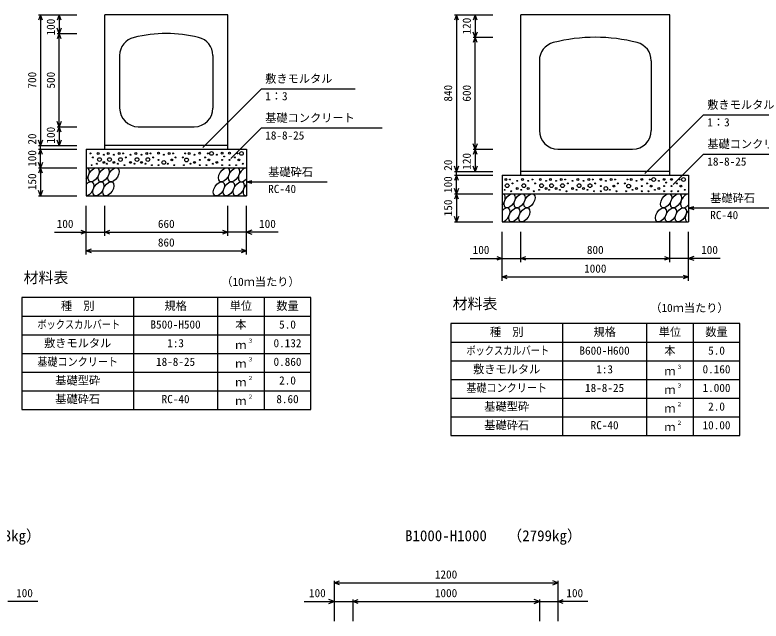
# Model space of a CAD drawing. Units: millimetres, scale not verified. Extents: x -8390 to 25210, y 0 to 11880.
# Drawn here: x 13696 to 17696, y 3395 to 6646 of the extents above; entities that cross this region are included whole.
import ezdxf
from ezdxf.enums import TextEntityAlignment as Align

# ---------------------------------------------------------------- set-up
doc = ezdxf.new("R2010")
doc.units = ezdxf.units.MM
doc.header["$LTSCALE"] = 20
for name, color, linetype, lineweight in [('DIM', 7, 'Continuous', 25), ('HATCH', 6, 'Continuous', 25), ('HYO', 3, 'Continuous', 25), ('HYO2', 4, 'Continuous', 25), ('OUTLINE', 3, 'Continuous', 25), ('TXT', 7, 'Continuous', 25)]:
    doc.layers.add(name, color=color, linetype=linetype, lineweight=lineweight)
doc.styles.add('ＭＳ ゴシック', font='')
doc.styles.get('ＭＳ ゴシック').set_extended_font_data('MS Gothic')

msp = doc.modelspace()

# ---------------------------------------------------------------- linework, layer by layer
at = {"layer": 'DIM'}
for p, q in [((13833.11, 6646.31), (13822.85, 6618.12)), ((13823.11, 6646.31), (14027.31, 6646.31)), ((13833.11, 6646.31), (13833.11, 5946.31)), ((13843.37, 6618.12), (13833.11, 6646.31)), ((13933.11, 6646.31), (13922.85, 6618.12)), ((13933.11, 6646.31), (13933.11, 6546.31)), ((13943.37, 6618.12), (13933.11, 6646.31)), ((16063.11, 6646.31), (16052.85, 6618.12)), ((16053.11, 6646.31), (16257.31, 6646.31)), ((16063.11, 6646.31), (16063.11, 5806.31)), ((16073.37, 6618.12), (16063.11, 6646.31)), ((16163.11, 6646.31), (16152.85, 6618.12)), ((16163.11, 6646.31), (16163.11, 6526.31)), ((16173.37, 6618.12), (16163.11, 6646.31)), ((13933.11, 6546.31), (13922.85, 6574.51)), ((13943.37, 6574.51), (13933.11, 6546.31)), ((13933.11, 6546.31), (13922.85, 6518.12)), ((13923.11, 6546.31), (14027.31, 6546.31)), ((13933.11, 6046.31), (13933.11, 6546.31)), ((13943.37, 6518.12), (13933.11, 6546.31)), ((16163.11, 6526.31), (16152.85, 6554.51)), ((16163.11, 6526.31), (16152.85, 6498.12)), ((16153.11, 6526.31), (16257.31, 6526.31)), ((16173.37, 6554.51), (16163.11, 6526.31)), ((16163.11, 5926.31), (16163.11, 6526.31)), ((16173.37, 6498.12), (16163.11, 6526.31)), ((15017.88, 6250.55), (14703.01, 5935.68)), ((15017.88, 6250.55), (15520.54, 6250.55)), ((17387.88, 6110.55), (17073.01, 5795.68)), ((17387.88, 6110.55), (17890.54, 6110.55)), ((13933.11, 6046.31), (13922.85, 6074.51)), ((13933.11, 6046.31), (13922.85, 6018.12)), ((13923.11, 6046.31), (14027.31, 6046.31)), ((13943.37, 6074.51), (13933.11, 6046.31)), ((13933.11, 6046.31), (13933.11, 5946.31)), ((13943.37, 6018.12), (13933.11, 6046.31)), ((15017.88, 6039.97), (14854.23, 5876.31)), ((15017.88, 6039.97), (15664.76, 6039.97)), ((13833.11, 5946.31), (13822.85, 5974.51)), ((13843.37, 5974.51), (13833.11, 5946.31)), ((13933.11, 5946.31), (13922.85, 5974.51)), ((13943.37, 5974.51), (13933.11, 5946.31)), ((13833.11, 5926.31), (13822.85, 5898.12)), ((13823.11, 5946.31), (14027.31, 5946.31)), ((13823.11, 5926.31), (14027.31, 5926.31)), ((13833.11, 5926.31), (13833.11, 5946.31)), ((13833.11, 5826.31), (13833.11, 5926.31)), ((13843.37, 5898.12), (13833.11, 5926.31)), ((16163.11, 5926.31), (16152.85, 5954.51)), ((16163.11, 5926.31), (16152.85, 5898.12)), ((16153.11, 5926.31), (16257.31, 5926.31)), ((16173.37, 5954.51), (16163.11, 5926.31)), ((16163.11, 5926.31), (16163.11, 5806.31)), ((16173.37, 5898.12), (16163.11, 5926.31)), ((17387.88, 5899.97), (17224.23, 5736.31)), ((17387.88, 5899.97), (18034.76, 5899.97)), ((13833.11, 5826.31), (13822.85, 5854.51)), ((13843.37, 5854.51), (13833.11, 5826.31)), ((13833.11, 5826.31), (13822.85, 5798.12)), ((13823.11, 5826.31), (14027.31, 5826.31)), ((13833.11, 5826.31), (13833.11, 5676.31)), ((13843.37, 5798.12), (13833.11, 5826.31)), ((16063.11, 5806.31), (16052.85, 5834.51)), ((16053.11, 5806.31), (16257.31, 5806.31)), ((16073.37, 5834.51), (16063.11, 5806.31)), ((16063.11, 5786.31), (16063.11, 5806.31)), ((16163.11, 5806.31), (16152.85, 5834.51)), ((16173.37, 5834.51), (16163.11, 5806.31)), ((16063.11, 5786.31), (16052.85, 5758.12)), ((16053.11, 5786.31), (16257.31, 5786.31)), ((16063.11, 5686.31), (16063.11, 5786.31)), ((16073.37, 5758.12), (16063.11, 5786.31)), ((14937.31, 5751.31), (14966.29, 5759.08)), ((14937.31, 5751.31), (15370.63, 5751.31)), ((14937.31, 5751.31), (14966.29, 5743.55)), ((13833.11, 5676.31), (13822.85, 5704.51)), ((13843.37, 5704.51), (13833.11, 5676.31)), ((16063.11, 5686.31), (16052.85, 5714.51)), ((16063.11, 5686.31), (16052.85, 5658.12)), ((16053.11, 5686.31), (16257.31, 5686.31)), ((16073.37, 5714.51), (16063.11, 5686.31)), ((16063.11, 5686.31), (16063.11, 5536.31)), ((16073.37, 5658.12), (16063.11, 5686.31)), ((13823.11, 5676.31), (14027.31, 5676.31)), ((14077.31, 5360.8), (14077.31, 5623.14)), ((14177.31, 5460.8), (14177.31, 5623.14)), ((14837.31, 5460.8), (14837.31, 5623.14)), ((14937.31, 5360.8), (14937.31, 5623.14)), ((17307.31, 5611.31), (17336.29, 5619.08)), ((17307.31, 5611.31), (17740.63, 5611.31)), ((17307.31, 5611.31), (17336.29, 5603.55)), ((16063.11, 5536.31), (16052.85, 5564.51)), ((16073.37, 5564.51), (16063.11, 5536.31)), ((16053.11, 5536.31), (16257.31, 5536.31)), ((13907.31, 5480.8), (14077.31, 5480.8)), ((14049.12, 5491.06), (14077.31, 5480.8)), ((14077.31, 5480.8), (14049.12, 5470.54)), ((14077.31, 5480.8), (14177.31, 5480.8)), ((14177.31, 5480.8), (14205.51, 5491.06)), ((14177.31, 5480.8), (14837.31, 5480.8)), ((14205.51, 5470.54), (14177.31, 5480.8)), ((14809.12, 5491.06), (14837.31, 5480.8)), ((14837.31, 5480.8), (14809.12, 5470.54)), ((14937.31, 5480.8), (14837.31, 5480.8)), ((14965.51, 5491.06), (14937.31, 5480.8)), ((15107.32, 5480.8), (14937.31, 5480.8)), ((14937.31, 5480.8), (14965.51, 5470.54)), ((16307.31, 5220.8), (16307.31, 5483.14)), ((16407.31, 5320.8), (16407.31, 5483.14)), ((17207.31, 5320.8), (17207.31, 5483.14)), ((17307.31, 5220.8), (17307.31, 5483.14)), ((14077.31, 5380.8), (14105.51, 5391.06)), ((14077.31, 5380.8), (14937.31, 5380.8)), ((14105.51, 5370.54), (14077.31, 5380.8)), ((14909.12, 5391.06), (14937.31, 5380.8)), ((14937.31, 5380.8), (14909.12, 5370.54)), ((16137.31, 5340.8), (16307.31, 5340.8)), ((16279.12, 5351.06), (16307.31, 5340.8)), ((16307.31, 5340.8), (16279.12, 5330.54)), ((16307.31, 5340.8), (16407.31, 5340.8)), ((16407.31, 5340.8), (16435.51, 5351.06)), ((16407.31, 5340.8), (17207.31, 5340.8)), ((16435.51, 5330.54), (16407.31, 5340.8)), ((17179.12, 5351.06), (17207.31, 5340.8)), ((17207.31, 5340.8), (17179.12, 5330.54)), ((17307.31, 5340.8), (17207.31, 5340.8)), ((17335.51, 5351.06), (17307.31, 5340.8)), ((17477.32, 5340.8), (17307.31, 5340.8)), ((17307.31, 5340.8), (17335.51, 5330.54)), ((16307.31, 5240.8), (16335.51, 5251.06)), ((16307.31, 5240.8), (17307.31, 5240.8)), ((16335.51, 5230.54), (16307.31, 5240.8)), ((17279.12, 5251.06), (17307.31, 5240.8)), ((17307.31, 5240.8), (17279.12, 5230.54)), ((15407.31, 3600.34), (15435.51, 3610.61)), ((15407.31, 3610.34), (15407.31, 3395.34)), ((15407.31, 3600.34), (16607.31, 3600.34)), ((15435.51, 3590.08), (15407.31, 3600.34)), ((16607.31, 3600.34), (16579.12, 3610.61)), ((16579.12, 3590.08), (16607.31, 3600.34)), ((16607.31, 3610.34), (16607.31, 3395.34)), ((13818.05, 3500.34), (13657.31, 3500.34)), ((15246.58, 3500.34), (15407.31, 3500.34)), ((15407.31, 3500.34), (15379.12, 3510.61)), ((15379.12, 3490.08), (15407.31, 3500.34)), ((15407.31, 3500.34), (15507.31, 3500.34)), ((15507.31, 3500.34), (15535.51, 3510.61)), ((15507.31, 3510.34), (15507.31, 3395.34)), ((15507.31, 3500.34), (16507.31, 3500.34)), ((15535.51, 3490.08), (15507.31, 3500.34)), ((16507.31, 3500.34), (16479.12, 3510.61)), ((16479.12, 3490.08), (16507.31, 3500.34)), ((16507.31, 3510.34), (16507.31, 3395.34)), ((16507.31, 3500.34), (16607.31, 3500.34)), ((16607.31, 3500.34), (16635.51, 3510.61)), ((16635.51, 3490.08), (16607.31, 3500.34)), ((16768.05, 3500.34), (16607.31, 3500.34))]:
    msp.add_line(p, q, dxfattribs=at)
at = {"layer": 'HATCH'}
for centre, radius in [((14100.24, 5903.49), 2.5), ((14114.26, 5882.48), 2.5), ((14142.61, 5903.49), 5), ((14149.15, 5870.48), 10), ((14173.12, 5896.49), 2.5), ((14196.31, 5903.49), 5), ((14202.85, 5870.48), 10), ((14226.82, 5896.49), 2.5), ((14254.86, 5903.49), 5), ((14261.4, 5870.48), 10), ((14275.89, 5903.49), 2.5), ((14289.91, 5882.48), 2.5), ((14315.7, 5896.49), 2.5), ((14343.74, 5903.49), 5), ((14350.27, 5870.48), 10), ((14374.25, 5896.49), 2.5), ((14402.28, 5903.49), 5), ((14408.82, 5870.48), 10), ((14423.32, 5903.49), 2.5), ((14437.33, 5882.48), 2.5), ((14466.21, 5904.37), 5), ((14494.25, 5896.49), 2.5), ((14522.28, 5903.49), 5), ((14543.32, 5903.49), 2.5), ((14557.33, 5882.48), 2.5), ((14595.15, 5882.48), 2.5), ((14609.17, 5903.49), 2.5), ((14630.2, 5903.49), 5), ((14658.24, 5896.49), 2.5), ((14686.28, 5904.37), 5), ((14715.15, 5882.48), 2.5), ((14729.17, 5903.49), 2.5), ((14750.2, 5903.49), 10), ((14778.24, 5896.49), 2.5), ((14806.28, 5904.37), 5), ((14817.62, 5886.8), 2.5), ((14846.12, 5904.37), 5), ((14875, 5882.48), 2.5), ((14889.02, 5903.49), 2.5), ((14910.05, 5903.49), 10), ((14107.25, 5840.46), 2.5), ((14135.6, 5848.34), 2.5), ((14173.12, 5855.34), 5), ((14189.3, 5848.34), 2.5), ((14226.82, 5855.34), 5), ((14247.85, 5848.34), 2.5), ((14282.9, 5840.46), 2.5), ((14315.7, 5855.34), 5), ((14336.73, 5848.34), 2.5), ((14374.25, 5855.34), 5), ((14395.28, 5848.34), 2.5), ((14430.32, 5840.46), 2.5), ((14466.21, 5868.47), 2.5), ((14466.21, 5840.46), 2.5), ((14494.25, 5855.34), 10), ((14515.28, 5848.34), 2.5), ((14536.3, 5868.47), 5), ((14550.32, 5840.46), 2.5), ((14602.16, 5840.46), 2.5), ((14616.18, 5868.47), 10), ((14637.21, 5848.34), 2.5), ((14658.24, 5855.34), 5), ((14686.28, 5868.47), 2.5), ((14686.28, 5840.46), 2.5), ((14722.16, 5840.46), 2.5), ((14736.18, 5868.47), 5), ((14757.21, 5848.34), 2.5), ((14778.24, 5855.34), 5), ((14806.28, 5868.47), 2.5), ((14806.28, 5840.46), 2.5), ((14846.12, 5868.47), 2.5), ((14846.12, 5840.46), 2.5), ((14882.01, 5840.46), 2.5), ((14896.03, 5868.47), 5), ((14917.06, 5848.34), 2.5), ((16328.43, 5763.49), 5), ((16349.46, 5763.49), 2.5), ((16417.31, 5763.49), 5), ((16470.24, 5763.49), 2.5), ((16512.61, 5763.49), 5), ((16566.31, 5763.49), 5), ((16624.86, 5763.49), 5), ((16645.89, 5763.49), 2.5), ((16713.74, 5763.49), 5), ((16772.28, 5763.49), 5), ((16793.32, 5763.49), 2.5), ((16836.21, 5764.37), 5), ((16892.28, 5763.49), 5), ((16913.32, 5763.49), 2.5), ((16979.17, 5763.49), 2.5), ((17000.2, 5763.49), 5), ((17056.28, 5764.37), 5), ((17099.17, 5763.49), 2.5), ((17120.2, 5763.49), 10), ((17176.28, 5764.37), 5), ((17216.12, 5764.37), 5), ((17259.02, 5763.49), 2.5), ((17280.05, 5763.49), 10), ((16334.97, 5730.48), 10), ((16363.48, 5742.48), 2.5), ((16389.27, 5756.49), 2.5), ((16423.84, 5730.48), 10), ((16447.82, 5756.49), 2.5), ((16484.26, 5742.48), 2.5), ((16519.15, 5730.48), 10), ((16543.12, 5756.49), 2.5), ((16572.85, 5730.48), 10), ((16596.82, 5756.49), 2.5), ((16631.4, 5730.48), 10), ((16659.91, 5742.48), 2.5), ((16685.7, 5756.49), 2.5), ((16720.27, 5730.48), 10), ((16744.25, 5756.49), 2.5), ((16778.82, 5730.48), 10), ((16807.33, 5742.48), 2.5), ((16836.21, 5728.47), 2.5), ((16864.25, 5715.34), 10), ((16864.25, 5756.49), 2.5), ((16906.3, 5728.47), 5), ((16927.33, 5742.48), 2.5), ((16965.15, 5742.48), 2.5), ((16986.18, 5728.47), 10), ((17028.24, 5756.49), 2.5), ((17056.28, 5728.47), 2.5), ((17085.15, 5742.48), 2.5), ((17106.18, 5728.47), 5), ((17148.24, 5756.49), 2.5), ((17176.28, 5728.47), 2.5), ((17187.62, 5746.8), 2.5), ((17216.12, 5728.47), 2.5), ((17245, 5742.48), 2.5), ((17266.03, 5728.47), 5), ((16321.42, 5708.34), 2.5), ((16356.47, 5700.46), 2.5), ((16389.27, 5715.34), 5), ((16410.3, 5708.34), 2.5), ((16447.82, 5715.34), 5), ((16477.25, 5700.46), 2.5), ((16505.6, 5708.34), 2.5), ((16543.12, 5715.34), 5), ((16559.3, 5708.34), 2.5), ((16596.82, 5715.34), 5), ((16617.85, 5708.34), 2.5), ((16652.9, 5700.46), 2.5), ((16685.7, 5715.34), 5), ((16706.73, 5708.34), 2.5), ((16744.25, 5715.34), 5), ((16765.28, 5708.34), 2.5), ((16800.32, 5700.46), 2.5), ((16836.21, 5700.46), 2.5), ((16885.28, 5708.34), 2.5), ((16920.32, 5700.46), 2.5), ((16972.16, 5700.46), 2.5), ((17007.21, 5708.34), 2.5), ((17028.24, 5715.34), 5), ((17056.28, 5700.46), 2.5), ((17092.16, 5700.46), 2.5), ((17127.21, 5708.34), 2.5), ((17148.24, 5715.34), 5), ((17176.28, 5700.46), 2.5), ((17216.12, 5700.46), 2.5), ((17252.01, 5700.46), 2.5), ((17287.06, 5708.34), 2.5)]:
    msp.add_circle(centre, radius, dxfattribs=at)
for centre, start_param, end_param in [((14064.95, 5788.79), 4.385593, 6.6745444), ((14923.46, 5788.79), 0.3357715, 4.4411806), ((14090.27, 5713.8), 3.5111464, 7.548991), ((14948.78, 5713.8), 1.2110787, 3.5658734), ((16294.95, 5648.79), 4.385593, 6.6745444), ((17293.46, 5648.79), 0.3357715, 4.4411806), ((16320.27, 5573.8), 3.5111464, 7.548991), ((17318.78, 5573.8), 1.2110787, 3.5658734)]:
    msp.add_ellipse(centre, major_axis=(21.81, 35.31), ratio=0.5792, start_param=start_param, end_param=end_param, dxfattribs=at)
for centre in [(14118.16, 5788.79), (14171.37, 5788.79), (14224.58, 5788.79), (14817.04, 5788.79), (14870.25, 5788.79), (14143.48, 5713.8), (14196.69, 5713.8), (14789.15, 5713.8), (14842.36, 5713.8), (14895.57, 5713.8), (16348.16, 5648.79), (16401.37, 5648.79), (16454.58, 5648.79), (17187.04, 5648.79), (17240.25, 5648.79), (16373.48, 5573.8), (16426.69, 5573.8), (17159.15, 5573.8), (17212.36, 5573.8), (17265.57, 5573.8)]:
    msp.add_ellipse(centre, major_axis=(21.81, 35.31), ratio=0.5792, dxfattribs=at)
at = {"layer": 'HYO'}
for p, q in [((15282.31, 5130.8), (13732.31, 5130.8)), ((13732.31, 5130.8), (13732.31, 4530.8)), ((14332.31, 5130.8), (14332.31, 4530.8)), ((14782.31, 5130.8), (14782.31, 4530.8)), ((15032.31, 5130.8), (15032.31, 4530.8)), ((15282.31, 4530.8), (15282.31, 5130.8)), ((13732.31, 5030.8), (15282.31, 5030.8)), ((17582.31, 4990.8), (16032.31, 4990.8)), ((16032.31, 4990.8), (16032.31, 4390.8)), ((16632.31, 4990.8), (16632.31, 4390.8)), ((17082.31, 4990.8), (17082.31, 4390.8)), ((17332.31, 4990.8), (17332.31, 4390.8)), ((17582.31, 4390.8), (17582.31, 4990.8)), ((16032.31, 4890.8), (17582.31, 4890.8)), ((13732.31, 4530.8), (15282.31, 4530.8)), ((16032.31, 4390.8), (17582.31, 4390.8))]:
    msp.add_line(p, q, dxfattribs=at)
at = {"layer": 'HYO2'}
for p, q in [((13732.31, 4930.8), (15282.31, 4930.8)), ((13732.31, 4830.8), (15282.31, 4830.8)), ((16032.31, 4790.8), (17582.31, 4790.8)), ((13732.31, 4730.8), (15282.31, 4730.8)), ((16032.31, 4690.8), (17582.31, 4690.8)), ((13732.31, 4630.8), (15282.31, 4630.8)), ((16032.31, 4590.8), (17582.31, 4590.8)), ((16032.31, 4490.8), (17582.31, 4490.8))]:
    msp.add_line(p, q, dxfattribs=at)
at = {"layer": 'OUTLINE'}
for p, q in [((14177.31, 5926.31), (14177.31, 6646.31)), ((14837.31, 6646.31), (14177.31, 6646.31)), ((14837.31, 5926.31), (14837.31, 6646.31)), ((17207.31, 6646.31), (16407.31, 6646.31)), ((16407.31, 5786.31), (16407.31, 6646.31)), ((17207.31, 5786.31), (17207.31, 6646.31)), ((14257.31, 6428.77), (14257.31, 6146.31)), ((14757.31, 6428.77), (14757.31, 6146.31)), ((16507.31, 6400.91), (16507.31, 6026.31)), ((17107.31, 6400.91), (17107.31, 6026.31)), ((14357.31, 6046.31), (14657.31, 6046.31)), ((14077.31, 5926.31), (14937.31, 5926.31)), ((14077.31, 5926.31), (14077.31, 5676.31)), ((14837.31, 5946.31), (14177.31, 5946.31)), ((14937.31, 5926.31), (14937.31, 5676.31)), ((16607.31, 5926.31), (17007.31, 5926.31)), ((14077.31, 5826.31), (14937.31, 5826.31)), ((17207.31, 5806.31), (16407.31, 5806.31)), ((16307.31, 5786.31), (17307.31, 5786.31)), ((16307.31, 5786.31), (16307.31, 5536.31)), ((17307.31, 5786.31), (17307.31, 5536.31)), ((16307.31, 5686.31), (17307.31, 5686.31)), ((14077.31, 5676.31), (14937.31, 5676.31)), ((16307.31, 5536.31), (17307.31, 5536.31))]:
    msp.add_line(p, q, dxfattribs=at)
for centre, radius, start, end in [((14357.31, 6428.77), 100, 103.34236, 180), ((14507.31, 5796.31), 750, 76.65764, 103.34236), ((14657.31, 6428.77), 100, 0, 76.65764), ((16807.31, 5626.31), 900, 75.52249, 104.47751), ((16607.31, 6400.91), 100, 104.47751, 180), ((17007.31, 6400.91), 100, 0, 75.52249), ((14357.31, 6146.31), 100, 180, 270), ((14657.31, 6146.31), 100, 270, 0), ((16607.31, 6026.31), 100, 180, 270), ((17007.31, 6026.31), 100, 270, 0)]:
    msp.add_arc(centre, radius, start, end, dxfattribs=at)

# ---------------------------------------------------------------- texts
at = {"layer": 'DIM', "style": 'ＭＳ ゴシック'}
for s, p in [('100', (13923.11, 6536.31)), ('120', (16153.11, 6541.31)), ('700', (13823.11, 6251.31)), ('500', (13923.11, 6251.31)), ('840', (16053.11, 6181.31)), ('600', (16153.11, 6181.31)), ('100', (13923.11, 5956.31)), ('20', (13823.11, 5950.53)), ('100', (13823.11, 5831.31)), ('120', (16153.11, 5816.31)), ('20', (16053.11, 5810.53)), ('150', (13823.11, 5706.31)), ('100', (16053.11, 5691.31)), ('150', (16053.11, 5566.31))]:
    msp.add_text(s, height=43.99, rotation=90, dxfattribs=at).set_placement(p, align=Align.BOTTOM_LEFT)
for s, p in [('敷きモルタル', (15037.88, 6269.29)), ('1：3', (15037.88, 6175.47)), ('敷きモルタル', (17407.88, 6129.29)), ('基礎コンクリート', (15037.88, 6058.7)), ('1：3', (17407.88, 6035.47)), ('18-8-25', (15037.88, 5964.89)), ('基礎コンクリート', (17407.88, 5918.7)), ('18-8-25', (17407.88, 5824.89)), ('基礎砕石', (15053.64, 5768.49)), ('RC-40', (15053.64, 5677.8)), ('基礎砕石', (17423.64, 5628.49)), ('RC-40', (17423.64, 5537.8)), ('100', (13919.87, 5490.8)), ('660', (14462.31, 5490.8)), ('100', (15004.76, 5490.8)), ('860', (14462.31, 5390.8)), ('100', (16149.87, 5350.8)), ('800', (16762.31, 5350.8)), ('100', (17374.76, 5350.8)), ('1000', (16747.31, 5250.8)), ('1200', (15947.31, 3610.34)), ('100', (13702.24, 3510.34)), ('100', (15272.39, 3510.34)), ('1000', (15947.31, 3510.34)), ('100', (16652.24, 3510.34))]:
    msp.add_text(s, height=43.99, dxfattribs=at).set_placement(p, align=Align.BOTTOM_LEFT)
at = {"layer": 'TXT', "style": 'ＭＳ ゴシック'}
for s, height, p in [('材料表', 58.65, (13742.31, 5190.8)), ('（10ｍ当たり）', 43.99, (14802.31, 5179.8)), ('材料表', 58.65, (16042.31, 5050.8)), ('種\u3000別', 43.99, (13942.31, 5050.8)), ('規格', 43.99, (14497.31, 5050.8)), ('単位', 43.99, (14847.31, 5050.8)), ('数量', 43.99, (15097.31, 5050.8)), ('（10ｍ当たり）', 43.99, (17102.31, 5039.8)), ('B500-H500', 43.99, (14422.31, 4950.8)), ('本', 43.99, (14877.31, 4950.8)), ('5.0', 43.99, (15112.31, 4950.8)), ('種\u3000別', 43.99, (16242.31, 4910.8)), ('規格', 43.99, (16797.31, 4910.8)), ('単位', 43.99, (17147.31, 4910.8)), ('数量', 43.99, (17397.31, 4910.8)), ('敷きモルタル', 43.99, (13852.31, 4850.8)), ('1:3', 43.99, (14512.31, 4850.8)), ('ｍ', 43.99, (14877.31, 4840.8)), ('３', 21.99, (14942.86, 4881.17)), ('0.132', 43.99, (15082.31, 4850.8)), ('B600-H600', 43.99, (16722.31, 4810.8)), ('本', 43.99, (17177.31, 4810.8)), ('5.0', 43.99, (17412.31, 4810.8)), ('18-8-25', 43.99, (14452.31, 4750.8)), ('３', 21.99, (14942.86, 4781.17)), ('0.860', 43.99, (15082.31, 4750.8)), ('ｍ', 43.99, (14877.31, 4740.8)), ('敷きモルタル', 43.99, (16152.31, 4710.8)), ('1:3', 43.99, (16812.31, 4710.8)), ('３', 21.99, (17242.86, 4741.17)), ('0.160', 43.99, (17382.31, 4710.8)), ('ｍ', 43.99, (17177.31, 4700.8)), ('基礎型砕', 43.99, (13912.31, 4650.8)), ('ｍ', 43.99, (14877.31, 4640.8)), ('２', 21.99, (14942.86, 4681.17)), ('2.0', 43.99, (15112.31, 4650.8)), ('18-8-25', 43.99, (16752.31, 4610.8)), ('ｍ', 43.99, (17177.31, 4600.8)), ('３', 21.99, (17242.86, 4641.17)), ('1.000', 43.99, (17382.31, 4610.8)), ('基礎砕石', 43.99, (13912.31, 4550.8)), ('RC-40', 43.99, (14482.31, 4550.8)), ('２', 21.99, (14942.86, 4581.17)), ('8.60', 43.99, (15097.31, 4550.8)), ('ｍ', 43.99, (14877.31, 4540.8)), ('基礎型砕', 43.99, (16212.31, 4510.8)), ('２', 21.99, (17242.86, 4541.17)), ('2.0', 43.99, (17412.31, 4510.8)), ('ｍ', 43.99, (17177.31, 4500.8)), ('基礎砕石', 43.99, (16212.31, 4410.8)), ('RC-40', 43.99, (16782.31, 4410.8)), ('ｍ', 43.99, (17177.31, 4400.8)), ('２', 21.99, (17242.86, 4441.17)), ('10.00', 43.99, (17382.31, 4410.8)), ('（2528kg）', 58.65, (13435.68, 3806.31)), ('B1000-H1000', 58.65, (15787.31, 3806.31)), ('（2799kg）', 58.65, (16335.68, 3806.31))]:
    msp.add_text(s, height=height, dxfattribs=at).set_placement(p, align=Align.BOTTOM_LEFT)
for s, width, p in [('ボックスカルバート', 0.8, (13816.31, 4950.8)), ('ボックスカルバート', 0.8, (16116.31, 4810.8)), ('基礎コンクリート', 0.9, (13816.31, 4750.8)), ('基礎コンクリート', 0.9, (16116.31, 4610.8))]:
    msp.add_text(s, height=43.99, dxfattribs=dict(at, width=width)).set_placement(p, align=Align.BOTTOM_LEFT)

doc.saveas('drawing.dxf')
